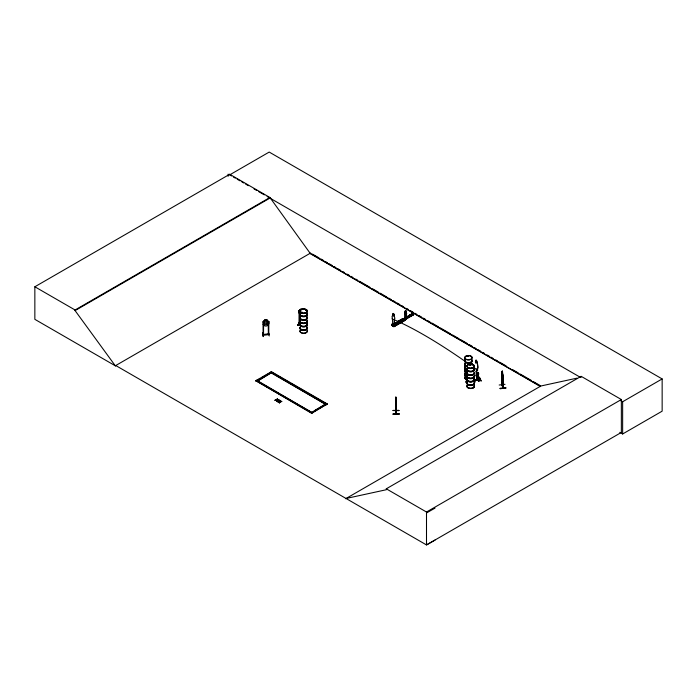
<?xml version="1.0" encoding="UTF-8"?>
<svg xmlns="http://www.w3.org/2000/svg" width="697" height="697" viewBox="0 0 697 697"><rect width="100%" height="100%" fill="white"/><g stroke="black" fill="none" stroke-linecap="round" stroke-linejoin="round"><path stroke-width="1.05" d="M395.791 398.057L395.879 397.508M395.809 398.893L395.818 397.508M395.791 398.327C395.879 393.23 395.661 406.726 395.931 403.197M502.223 384.866L503.103 388.212L503.016 374.977L502.903 388.229L502.807 387.523M478.386 380.937L476.199 375.84L476.487 375.378L478.708 381.303L477.201 376.85L477.785 375.003M395.835 400.906L395.844 399.773M395.852 402.099L395.835 402.578L395.818 401.829M477.192 373.435L477.698 373.906L477.567 379.778M478.639 374.045L478.299 372.477M394.145 325.29L394.432 319.243A1.978 1.141 60 0 0 394.145 316.543L394.232 314.756A0.985 0.566 60 0 0 393.535 313.545A0.985 0.566 60 0 0 392.838 313.946L392.751 313.998M404.922 318.363L404.922 317.423L406.151 318.207L406.281 314.208A1.316 0.758 60 0 0 406.151 312.369L406.09 310.906M406.151 318.207L406.342 314.173A1.316 0.758 60 0 0 406.09 312.404L406.151 311.21M476.931 373.827L477.306 373.026L477.297 373.958M477.698 373.906L477.053 373.993L477.114 380.109L476.931 375.84M502.249 373.113L502.406 371.719M299.553 310.897L299.004 310.836L299.466 310.949M502.354 385.136L502.006 384.849L502.868 388.185M502.319 385.136L501.945 371.945M502.101 372.555L502.31 371.022L502.607 372.198M393.396 324.061L392.603 324.663L393.064 324.131M406.072 311.097L405.297 310.409L405.157 311.864A1.316 0.758 60 0 0 404.966 313.45L405.349 318.616L405.628 317.632M405.654 317.562L405.088 317.849L405.637 317.492M476.243 369.271C477.253 371.475 478.264 367.293 476.243 369.271A212.533 42.482 41 0 0 474.605 368.086M476.652 371.815L476.26 371.092L476.452 375.901M476.504 371.545L476.347 375.622M476.391 375.718L476.391 376.258L476.487 371.161M395.87 413.243L395.818 410.646L395.931 414.053L395.844 397.708M301.27 312.7C301.252 311.332 303.256 312.805 301.392 312.761M301.679 312.726L302.019 312.422M305.983 309.877L305.53 310.182M305.809 309.799L306.088 309.991M476.225 371.196L478.708 377.007L476.452 371.065M467.774 356.463L467.591 355.888L468.271 356.428M468.088 356.158L467.365 356.481M467.879 355.897L468.175 356.489L467.391 356.411M469.447 359.582L469.351 359.364M470.44 364.662L469.856 365.211L469.891 364.575M470.275 365.115L470.597 364.906M471.067 368.121L471.573 368.243L471.155 368.042M393.003 324.602C393.125 323.478 392.664 327.921 392.385 324.07L393.369 324.009M405.123 317.867L405.506 317.588M476.992 373.819L477.48 373.723M501.953 371.998L502.31 371.022L502.493 376.781L502.101 374.089M502.833 377.338L502.546 378.305L502.912 377.382M405.157 311.864L405.218 311.838A1.316 0.758 60 0 0 405.027 313.415L405.035 317.788L405.567 317.405M392.638 324.706L393.099 324.488M276.779 401.35L276.448 400.888L276.779 401.35L277.214 400.034L278.992 400.069L277.214 400.305L277.275 398.815L276.787 400.331L275.036 400.348L276.848 399.843M279.497 402.918L279.924 401.603L281.71 401.376L279.924 401.873L279.497 402.918L279.994 400.383L279.985 401.646M277.275 398.815L276.848 400.113L275.036 400.348M279.166 402.727L279.994 400.383M276.448 401.158L276.787 400.061M277.267 400.078L277.606 399.006M279.924 401.873L280.325 400.575M266.934 319.81L264.938 319.906L264.006 322.066L264.006 323.6L265.304 324.724L266.594 324.645L267.866 323.347L266.934 319.775L268.903 321.726L268.903 323.765L266.934 325.943L264.938 326.039L262.978 324.157M263.274 336.381L262.569 333.201M298.908 310.818L300.799 309.093L301.749 309.294A3.703 2.135 0 0 1 307.333 311.15A3.703 2.135 0 0 1 301.784 313.005A3.703 2.135 0 0 1 301.784 309.302L300.816 309.189C298.421 310.148 298.177 313.023 300.154 314.478M301.426 309.555L302.062 309.625M297.846 325.22L299.527 321.944L297.811 325.246L299.396 322.842M298.089 325.229L299.396 322.572M299.083 323.138L299.571 323.495M298.952 323.269L299.632 323.713L298.943 323.722M262.969 334.394L263.623 334.36M268.859 334.482L263.083 334.821M268.275 334.037L268.354 334.673L268.258 321.613L268.798 321.587L268.763 334.647C269.469 333.985 267.23 334.124 268.859 334.011M393.369 324.271L393.43 324.236M305.983 310.06L305.73 310.165M399.939 322.005L399.939 321.491M409.461 316.168L409.2 316.046M469.264 359.582L468.854 359.434M469.473 364.801L469.935 364.54M471.529 368.173L471.651 368.269M474.308 375.744L474.317 375.735A3.703 2.135 0 0 1 470.074 378.375A3.703 2.135 0 0 1 467.513 375.143M474.308 385.885L474.317 385.877A3.703 2.135 0 0 1 470.074 388.517A3.703 2.135 0 0 1 467.513 385.284M264.938 319.906C260.948 322.816 265.078 321.892 263.03 321.97L263.126 335.013L263.048 334.377M264.973 319.993L263.03 321.97M502.685 373.766L502.093 371.484M409.888 316.098L409.792 315.61M470.475 365.001L469.813 364.932M471.285 367.903L471.303 368.094M477.576 376.415L478.36 377.243L479.005 381.059L478.43 376.397M405.07 319.975L402.988 318.686L391.54 325.377M401.838 319.182C407.858 322.528 398.937 318.721 403.014 318.799M403.537 319.209L391.784 325.525M402.692 319.714L392.193 325.76L391.662 324.393L392.812 323.73M405.314 317.719L405.201 317.196L404.321 318.268L411.997 313.833C409.618 314.112 414.907 316.029 411.23 314.164M411.997 313.72L413.504 314.826L405.907 319.182L404.539 318.39L412.38 314.181L411.91 313.929M393.23 326.344L405.114 319.993M405.924 319.2L405.454 318.921L413.391 314.53M393.587 326.536L393.753 325.604L394.903 324.933L394.903 325.778L393.003 324.453M404.443 318.276L411.997 313.833L413.487 314.826M402.988 318.52L405.088 319.897L393.178 326.301M115.807 365.55L115.353 365.82L34.85 319.339L34.85 286.772L229.696 174.276L269.922 197.495L310.148 253.29L540.454 386.26M229.696 174.276L229.696 174.877L269.208 152.068L662.15 378.933L662.15 411.169L622.639 433.978L619.816 432.34M34.85 286.772L75.076 309.991L269.922 197.495M435.033 540.07L426.503 544.932L115.754 365.524L115.293 365.786L75.076 310.592L269.922 198.096M115.293 365.786L310.601 253.028M255.843 380.693L271.429 371.693L327.268 403.929L311.681 413.33L255.843 380.693L311.681 412.929L327.268 403.929M255.843 381.093L256.653 380.222L312.491 412.859L281.78 395.129M257.585 380.083L260.382 378.471M262.238 377.399L269.687 373.104M326.449 404.8L270.61 372.163L271.429 372.093L289.107 382.305M392.69 324.741L392.455 318.102A1.978 1.141 60 0 1 392.751 315.741L392.838 315.689M394.145 316.543L394.232 314.756M394.432 319.243L394.232 325.246L392.82 324.462M391.662 324.393L392.969 323.817M397.743 321.544C403.929 324.332 394.72 321.848 398.893 320.881L400.993 322.258L398.893 320.881M399.921 320.289C406.107 323.077 396.898 320.594 401.071 319.627L403.162 321.003L401.071 319.627M394.293 323.835L402.143 319.296M408.494 315.741C412.232 317.423 406.874 316.02 409.261 315.297L410.655 316.22L409.261 315.297M409.949 314.905C413.687 316.586 408.32 315.183 410.716 314.46L412.11 315.384L410.716 314.46M394.38 323.992L402.282 319.479M412.267 313.99L404.809 318.546M391.819 324.488L391.819 325.159L393.587 326.179L393.587 325.508L394.903 324.933M404.434 317.64L405.724 318.834L406.604 318.006L406.604 318.564M405.454 318.912L413.121 314.478M413.391 314.635L405.724 319.069L405.724 318.381M399.843 322.755L400.993 322.092M402.012 321.5L403.162 320.838M403.938 320.393L405.088 319.731M405.096 319.888L393.457 326.466L393.91 326.727L405.262 320.176L393.866 326.701L391.662 325.229M314.469 410.777L320.986 407.022M322.842 405.942L325.638 403.929L311.681 412.389M345.607 498.756L540.916 385.99L576.898 378.166M346.06 498.486L386.286 489.738L386.286 488.806L581.132 376.31L621.358 399.529L621.358 432.436L426.503 544.932L426.503 512.025L621.358 399.529M581.132 377.243L580.679 377.513L267.117 196.476M620.774 400.662L622.639 401.742L662.15 378.933M426.503 512.966L435.033 508.104M301.426 312.334L301.984 312.378M409.27 315.741L409.958 315.793M399.834 321.953L398.797 321.875M263.283 336.363L262.647 332.957L263.318 336.625M393.221 324.201L392.742 324.506M474.788 382.026L474.335 380.318M299.004 323.608L299.135 323.12M478.369 381.276L478.996 380.998L478.36 380.414M477.576 374.054L476.905 373.618M477.401 373.461L477.454 373.932M478.299 373.217L478.804 374.019M477.785 375.064L477.279 375.265M478.708 376.572L478.508 377.033M479.789 377.818L481.183 381.163L479.545 377.844M474.326 380.083L480.094 379.151L474.343 380.153M474.491 380.318L480.268 379.569M474.561 380.667L480.329 379.909M478.917 380.274L477.881 377.391L478.856 379.76M478.708 380.867L476.26 375.439L478.708 381.303M277.267 399.808L278.992 399.808M275.036 400.078L278.992 400.069M279.985 401.385L281.71 401.376M279.506 401.899L277.755 401.646L281.71 401.638M277.755 401.646L279.567 401.411M277.755 401.916L279.567 401.681M263.562 322.092L263.536 334.987L263.649 334.473L268.354 334.185M502.241 377.164L502.006 373.984L502.607 378.297M505.037 384.317L499.174 385.023M500.08 388.238L505.935 387.741M500.124 388.621L505.978 388.142L500.132 388.656M268.267 321.787L268.815 321.709M268.615 332.8L269.234 335.971M263.118 334.525L268.223 334.177M268.815 334.604L263.118 334.996M395.87 396.881L395.852 400.566M396.123 400.81L396.131 414.053L396.07 410.681M395.905 404.094L395.826 397.882L395.835 400.008M398.911 410.341L392.986 410.463L398.911 410.611M392.986 410.577L398.911 410.516M395.791 410.942L396.053 397.769M393.073 413.835C403.336 414.375 399.355 413.46 393.073 414.218M398.989 413.757L398.998 414.218L393.073 414.253M268.772 334.002L268.772 334.473M263.492 334.795L263.649 334.612M477.079 380.144L477.157 374.071M299.065 323.617L299.588 323.678M502.903 387.759L502.31 384.875M299.013 323.748L299.065 310.723M503.007 387.837L503.016 374.977M409.27 316.011L410.002 315.767M399.834 321.552L398.736 321.918M229.696 174.877L231.57 175.958M233.443 177.038L235.316 178.118M237.18 179.199L239.986 180.819M241.859 181.9L243.732 182.98M245.605 184.06L248.411 185.681M254.022 188.922L256.827 190.542M258.7 191.623L264.311 194.855M312.483 254.109L319.06 257.907M320.942 258.996L323.765 260.626M325.638 261.706L327.52 262.795M329.402 263.875L332.225 265.505M334.107 266.594L335.98 267.683M337.862 268.763L340.685 270.392M342.567 271.481L344.44 272.562M347.263 274.191L349.145 275.28M351.027 276.361L352.9 277.45M355.723 279.079L357.605 280.159M359.486 281.248L369.828 287.216M372.642 288.846L378.288 292.104M380.161 293.184L386.748 296.983M388.621 298.072L391.444 299.701M393.326 300.782L395.208 301.871M397.09 302.96L399.904 304.58M401.786 305.669L403.668 306.758M406.482 308.379L408.364 309.468M410.245 310.557L413.068 312.186M414.95 313.267L416.823 314.356M418.705 315.436L421.528 317.065M423.41 318.154L425.283 319.235M428.106 320.864L429.988 321.953M431.87 323.033L438.448 326.832M440.33 327.921L450.671 333.889M452.545 334.978L459.131 338.777M461.005 339.857L467.591 343.665M469.464 344.745L472.287 346.374M474.169 347.463L476.051 348.544M477.933 349.633L480.747 351.262M482.629 352.342L484.511 353.431M487.325 355.061L489.207 356.141M491.089 357.23L492.971 358.31M495.794 359.94L497.667 361.029M499.549 362.109L506.127 365.916M512.713 369.715L518.35 372.965M520.232 374.054L531.515 380.562M533.388 381.651L539.975 385.45M309.529 253.203L540.593 386.608M406.604 318.006L406.49 318.39M405.41 317.632L404.983 317.388L404.983 318.329M290.971 383.376L297.488 387.14M299.344 388.212L305.861 391.975M307.725 393.047L327.268 404.33M270.61 372.564L325.516 404.26M257.585 381.163L279.924 394.058M386.286 488.806L426.503 512.025M399.939 321.631C398.144 320.324 399.146 323.495 400 321.587M476.26 371.092L478.708 377.007M474.404 380.135L475.101 382M501.945 372.346L502.842 375.744M477.271 376.842L477.846 379.856M477.576 377.469L477.924 379.351M502.772 374.96L502.502 372.093L502.441 375.535L502.249 374.01M622.639 401.742L622.639 433.978M502.223 371.971L502.11 385.232L502.006 371.937M478.464 372.459L478.464 373.2M394.737 324.837L394.737 325.516M392.838 313.946L392.751 315.741M392.489 324.009L392.489 325.421M299.876 311.036L299.876 312.57M299.571 310.81L299.571 323.826M228.119 174.154L228.119 176.289M75.076 309.991L75.076 310.592M391.853 318.808A212.533 42.482 41 0 1 465.448 361.586M307.211 320.481A3.703 2.135 0 0 1 303.631 323.173A3.703 2.135 0 0 1 300.058 320.481M307.203 314.068A3.694 2.135 0 0 1 303.631 316.752A3.694 2.135 0 0 1 300.067 314.068M307.203 313.467A3.694 2.135 0 0 1 303.631 316.15A3.694 2.135 0 0 1 300.067 313.467M307.203 317.623A3.694 2.135 0 0 1 303.631 320.306A3.694 2.135 0 0 1 300.067 317.623M306.88 316.891A3.746 2.161 0 0 1 304.127 320.115A3.746 2.161 0 0 1 300.015 317.405M306.88 316.708A3.746 2.161 0 0 1 304.127 319.932A3.746 2.161 0 0 1 300.015 317.222M307.194 317.03A3.685 2.126 0 0 1 303.631 319.705A3.685 2.126 0 0 1 300.076 317.03M306.88 313.328A3.746 2.161 0 0 1 304.127 316.551A3.746 2.161 0 0 1 300.015 313.85M306.88 313.145A3.746 2.161 0 0 1 304.127 316.368A3.746 2.161 0 0 1 300.015 313.667M307.203 320.603A3.694 2.135 0 0 1 303.631 323.286A3.694 2.135 0 0 1 300.067 320.603M307.185 320.942A3.677 2.126 0 0 1 303.631 323.608A3.677 2.126 0 0 1 300.085 320.942M307.177 330.544A3.668 2.117 0 0 1 303.631 333.218A3.668 2.117 0 0 1 300.085 330.544M307.211 320.742A3.703 2.135 0 0 1 303.631 323.425A3.703 2.135 0 0 1 300.058 320.742M307.194 324.21A3.685 2.126 0 0 1 303.631 326.884A3.685 2.126 0 0 1 300.076 324.21M307.203 323.608A3.694 2.135 0 0 1 303.631 326.292A3.694 2.135 0 0 1 300.067 323.608M307.203 327.764A3.694 2.135 0 0 1 303.631 330.448A3.694 2.135 0 0 1 300.067 327.764M306.88 327.032A3.746 2.161 0 0 1 304.127 330.256A3.746 2.161 0 0 1 300.015 327.546M306.88 326.849A3.746 2.161 0 0 1 304.127 330.073A3.746 2.161 0 0 1 300.015 327.363M307.194 327.172A3.685 2.126 0 0 1 303.631 329.847A3.685 2.126 0 0 1 300.076 327.172M306.88 323.469A3.746 2.161 0 0 1 304.127 326.693A3.746 2.161 0 0 1 300.015 323.992M306.88 323.286A3.746 2.161 0 0 1 304.127 326.51A3.746 2.161 0 0 1 300.015 323.809M307.211 330.622A3.703 2.135 0 0 1 303.631 333.314A3.703 2.135 0 0 1 300.058 330.622M467.365 366.683A3.694 2.135 0 0 1 465.274 363.52M471.669 363.625A3.694 2.135 0 0 1 472.113 364.697M471.721 363.407A3.746 2.161 0 0 1 472.008 365.054M467.356 366.509A3.746 2.161 0 0 1 465.23 363.303M471.721 359.844A3.746 2.161 0 0 1 468.314 363.041A3.746 2.161 0 0 1 465.23 359.739M471.669 363.032A3.685 2.126 0 0 1 471.956 364.653M467.365 366.082A3.685 2.126 0 0 1 465.282 362.928M471.669 360.07A3.685 2.126 0 0 1 468.323 363.207A3.685 2.126 0 0 1 465.282 359.966M471.721 363.224A3.746 2.161 0 0 1 472.008 364.871M467.356 366.326A3.746 2.161 0 0 1 465.23 363.12M471.721 359.661A3.746 2.161 0 0 1 468.314 362.858A3.746 2.161 0 0 1 465.23 359.556M471.669 359.478A3.685 2.126 0 0 1 468.323 362.614A3.685 2.126 0 0 1 465.282 359.373M467.365 369.462A3.685 2.126 0 0 1 465.282 366.3M467.365 369.68A3.694 2.135 0 0 1 465.274 366.526M466.485 373.043A3.694 2.135 0 0 1 465.274 370.107M466.485 376.005A3.694 2.135 0 0 1 465.274 373.069M466.459 372.677A3.746 2.161 0 0 1 465.23 369.698M466.485 372.442A3.694 2.135 0 0 1 465.274 369.506M467.365 369.985A3.685 2.126 0 0 1 465.282 366.831M466.485 376.598A3.694 2.135 0 0 1 465.274 373.662M466.493 379.377A3.685 2.126 0 0 1 465.282 376.441M466.459 376.415A3.746 2.161 0 0 1 465.23 373.444M466.459 376.232A3.746 2.161 0 0 1 465.23 373.261M466.459 372.86A3.746 2.161 0 0 1 465.23 369.88M467.365 369.811A3.703 2.135 0 0 1 465.274 366.648M466.485 379.577A3.694 2.135 0 0 1 465.274 376.641M467.051 376.938A3.694 2.135 0 0 1 466.589 374.35M467.051 379.9A3.694 2.135 0 0 1 466.589 377.312M467.051 373.365A3.694 2.135 0 0 1 467.19 370.351M467.007 376.563A3.746 2.161 0 0 1 466.546 373.949M467.051 376.336A3.694 2.135 0 0 1 466.589 373.758M467.051 373.653A3.685 2.126 0 0 1 467.199 370.647M467.042 373.479A3.703 2.135 0 0 1 467.19 370.455M467.051 380.492A3.694 2.135 0 0 1 466.589 377.913M467.051 383.272A3.685 2.126 0 0 1 466.589 380.693M467.007 380.309A3.746 2.161 0 0 1 466.546 377.687M467.007 380.126A3.746 2.161 0 0 1 466.546 377.504M467.007 376.746A3.746 2.161 0 0 1 466.546 374.132M467.051 383.463A3.694 2.135 0 0 1 466.589 380.876M474.308 372.573A3.746 2.161 0 0 1 470.066 375.213A3.746 2.161 0 0 1 467.469 371.945M474.308 369.018A3.746 2.161 0 0 1 470.066 371.649A3.746 2.161 0 0 1 467.469 368.382M474.308 372.39A3.746 2.161 0 0 1 470.066 375.03A3.746 2.161 0 0 1 467.469 371.762M474.308 368.835A3.746 2.161 0 0 1 470.066 371.466A3.746 2.161 0 0 1 467.469 368.199M474.248 372.189A3.685 2.126 0 0 1 470.074 374.786A3.685 2.126 0 0 1 467.521 371.571M474.248 368.635A3.685 2.126 0 0 1 470.074 371.231A3.685 2.126 0 0 1 467.521 368.016M474.248 369.227A3.685 2.126 0 0 1 470.074 371.823A3.685 2.126 0 0 1 467.521 368.608M474.248 372.79A3.685 2.126 0 0 1 470.074 375.387A3.685 2.126 0 0 1 467.521 372.163M474.335 376.11A3.677 2.126 0 0 1 469.612 378.088A3.677 2.126 0 0 1 467.53 374.942M474.308 382.714A3.746 2.161 0 0 1 470.066 385.354A3.746 2.161 0 0 1 467.469 382.087M474.265 385.781A3.703 2.135 0 0 1 470.074 388.386A3.703 2.135 0 0 1 467.513 385.162M474.308 379.159A3.746 2.161 0 0 1 470.066 381.79A3.746 2.161 0 0 1 467.469 378.523M474.308 382.531A3.746 2.161 0 0 1 470.066 385.171A3.746 2.161 0 0 1 467.469 381.904M474.265 375.91A3.703 2.135 0 0 1 470.074 378.515A3.703 2.135 0 0 1 467.513 375.291M474.308 378.976A3.746 2.161 0 0 1 470.066 381.607A3.746 2.161 0 0 1 467.469 378.34M474.239 376.101A3.677 2.126 0 0 1 470.083 378.689A3.677 2.126 0 0 1 467.53 375.483M474.248 382.331A3.685 2.126 0 0 1 470.074 384.927A3.685 2.126 0 0 1 467.521 381.712M474.256 378.776A3.694 2.135 0 0 1 470.074 381.372A3.694 2.135 0 0 1 467.513 378.149M474.248 379.368A3.685 2.126 0 0 1 470.074 381.965A3.685 2.126 0 0 1 467.521 378.75M474.248 382.932A3.685 2.126 0 0 1 470.074 385.528A3.685 2.126 0 0 1 467.521 382.305M474.335 386.251A3.677 2.126 0 0 1 469.612 388.229A3.677 2.126 0 0 1 467.53 385.084M476.548 370.002C477.558 372.215 478.569 368.033 476.548 370.002M265.609 320.211L264.982 322.894L266.254 323.608L266.907 321.875L266.254 320.167L265.609 320.211M475.955 363.024L475.398 361.682L475.589 362.144A4.975 0.941 82.2 0 1 476.748 360.872A4.975 0.941 82.2 0 1 477.898 367.728L477.793 368.417L477.497 366.761L477.689 367.223A4.156 0.784 82.2 0 0 476.722 361.499A4.156 0.784 82.2 0 0 475.763 362.553L475.955 363.024M271.429 372.634L257.472 381.093L271.429 372.634M301.792 312.875A3.685 2.126 0 0 0 307.325 311.036A3.685 2.126 0 0 0 301.792 309.189A3.685 2.126 0 0 0 301.792 312.875M301.792 313.188A3.677 2.126 0 0 0 307.316 311.35A3.677 2.126 0 0 0 301.792 309.512A3.677 2.126 0 0 0 301.792 313.188M466.485 359.443A3.703 2.135 0 0 0 472.122 357.683A3.703 2.135 0 0 0 466.659 355.74A3.703 2.135 0 0 0 466.485 359.443M466.493 359.608A3.677 2.126 0 0 0 472.096 357.857A3.677 2.126 0 0 0 466.676 355.932A3.677 2.126 0 0 0 466.493 359.608M468.724 367.972A3.703 2.135 0 0 0 474.361 366.213A3.703 2.135 0 0 0 468.898 364.278A3.703 2.135 0 0 0 468.724 367.972M468.732 368.251A3.677 2.126 0 0 0 474.335 366.5A3.677 2.126 0 0 0 468.915 364.575A3.677 2.126 0 0 0 468.732 368.251M468.724 368.086A3.703 2.135 0 0 0 474.361 366.326A3.703 2.135 0 0 0 468.898 364.383A3.703 2.135 0 0 0 468.724 368.086"/></g></svg>
